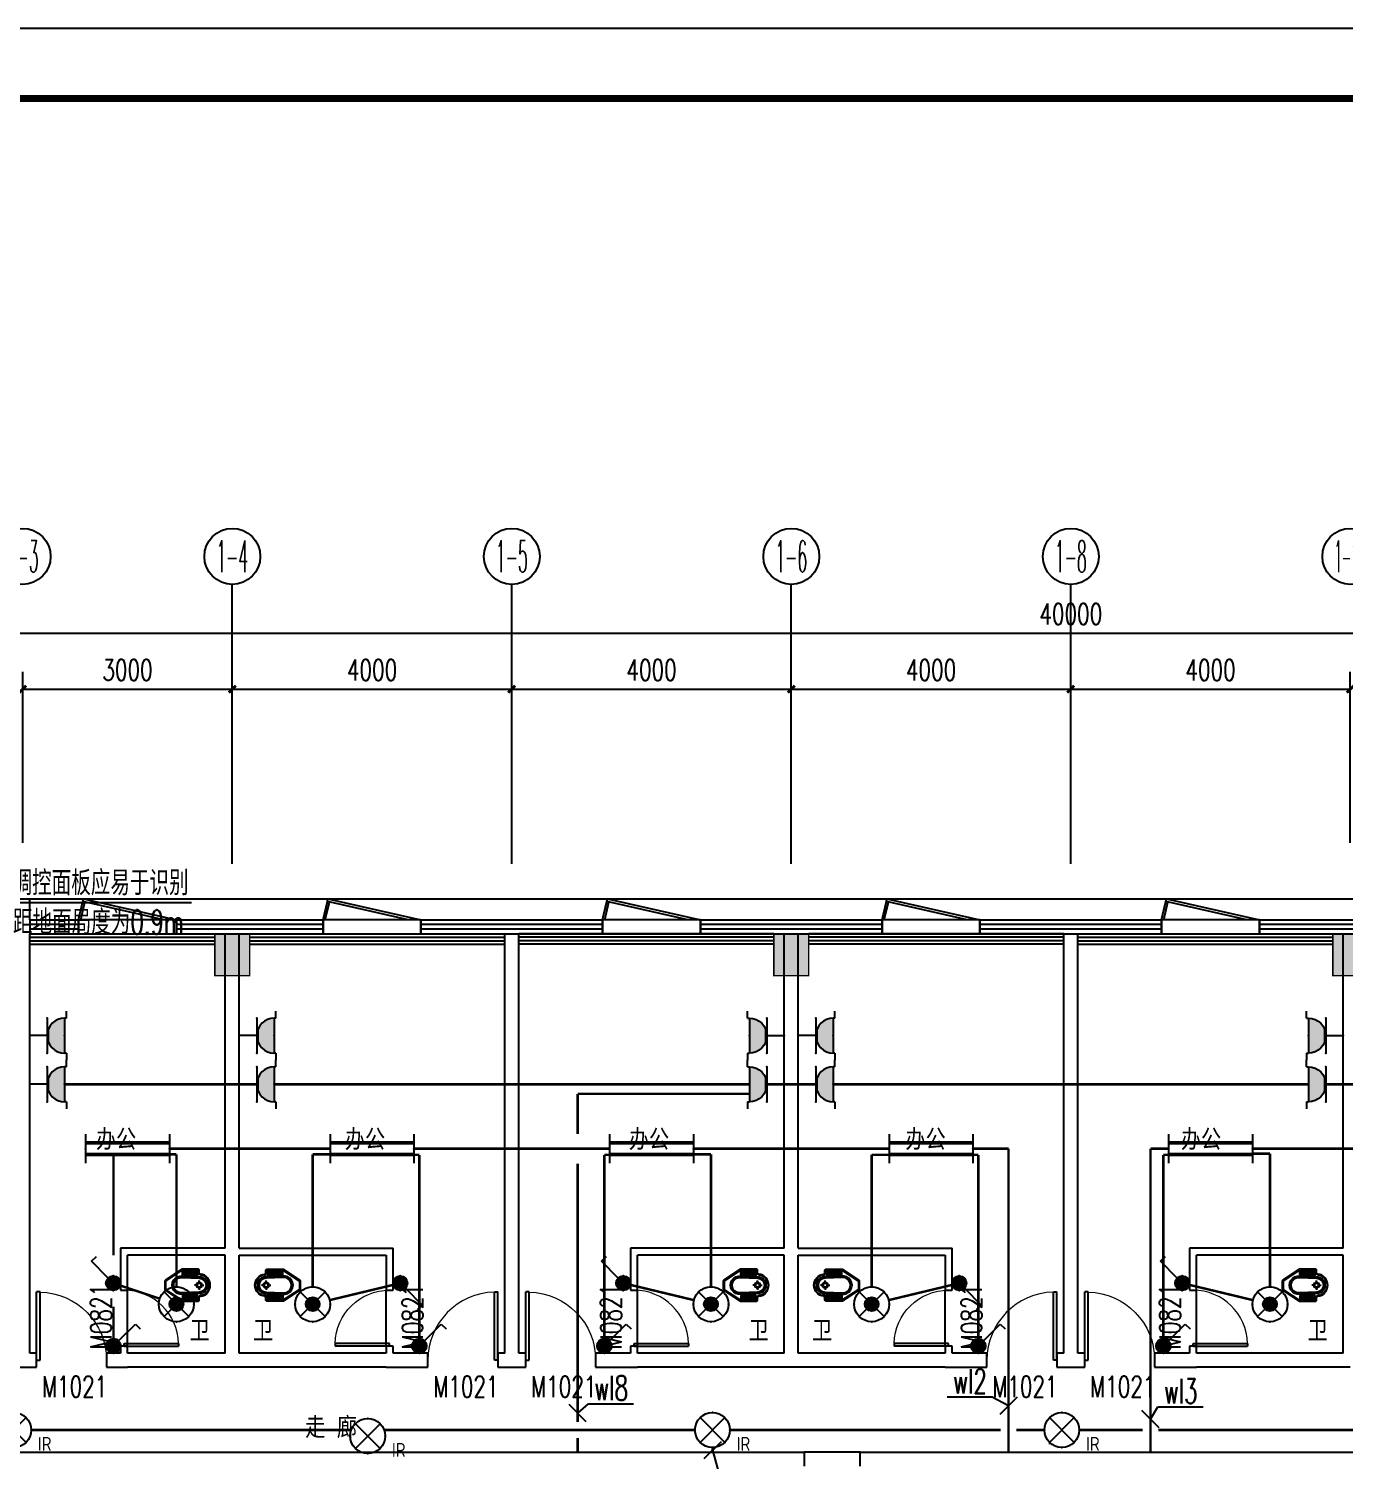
# Model space of a CAD drawing. Extents: x -6243262 to 3079315, y -2914302 to 172723.
# Drawn here: x -5597196 to -5578366, y -670772 to -650286 of the extents above; entities that cross this region are included whole.
import ezdxf
from ezdxf.enums import TextEntityAlignment as Align

# ---------------------------------------------------------------- set-up
doc = ezdxf.new("R2010")
doc.units = 0
doc.header["$LTSCALE"] = 1000
for name, color, linetype in [('0-柱网', 2, 'Continuous'), ('0-铝板', 32, 'Continuous'), ('A-FLOR-OTHER1-ON', 253, 'Continuous'), ('AXIS', 3, 'Continuous'), ('AXIS_TEXT', 7, 'Continuous'), ('CABLETRAY', 4, 'Continuous'), ('DIM-插座', 3, 'Continuous'), ('DIM-照明', 3, 'Continuous'), ('EQUIP-插座', 3, 'Continuous'), ('EQUIP-照明', 3, 'Continuous'), ('PUB_TEXT', 7, 'Continuous'), ('PUB_TITLE', 4, 'Continuous'), ('STAIR', 2, 'Continuous'), ('TEL_TEXT', 7, 'Continuous'), ('WALL', 9, 'Continuous'), ('WINDOW', 4, 'Continuous'), ('WINDOW_TEXT', 7, 'Continuous'), ('WIRE-插座', 5, 'Continuous'), ('WIRE-照明', 1, 'Continuous'), ('洁具', 253, 'Continuous')]:
    doc.layers.add(name, color=color, linetype=linetype)
doc.styles.add('-宋体', font='', dxfattribs={"width": 0.8})
doc.styles.add('_TCH_AXIS', font='COMPLEX', dxfattribs={"bigfont": 'GBCBIG'})
doc.styles.add('_TCH_DIM_T3', font='SIMPLEX', dxfattribs={"width": 0.705882, "bigfont": 'GBCBIG'})
doc.styles.add('_TCH_WINDOW', font='SIMPLEX', dxfattribs={"height": 3.5, "bigfont": 'GBCBIG'})
doc.styles.add('_TEL_ATTDEF', font='gbenor', dxfattribs={"bigfont": 'gbcbig'})
doc.styles.add('_TEL_DIM', font='SIMPLEX', dxfattribs={"width": 0.8, "height": 3.5, "bigfont": 'HZTXT'})
doc.styles.add('COMPLEX', font='COMPLEX')
doc.styles.get("Standard").update_dxf_attribs({"font": 'gbenor.shx', "bigfont": 'gbcbig.shx'})
doc.styles.get('-宋体').set_extended_font_data('SimSun')
doc.dimstyles.new('_TCH_ARCH&&100', dxfattribs={"dimtxt": 297.5, "dimasz": 100, "dimexe": 250, "dimexo": 300, "dimgap": 126.25, "dimtad": 1, "dimdec": 0, "dimzin": 0, "dimdsep": 46, "dimtxsty": '_TCH_DIM_T3', "dimblk": 'ARCHTICK', "dimcen": 0.09, "dimclrt": 7, "dimazin": 2, "dimtfac": 1, "dimtdec": 0, "dimtix": 1, "dimtmove": 2, "dimatfit": 3, "dimfxl": 0, "dimtolj": 1, "dimtzin": 0, "dimarcsym": 0})

# ---------------------------------------------------------------- blocks, each defined once
blk = doc.blocks.new('$plan$00002871')
at = {"layer": '洁具', "color": 0}
for p, q in [((-15, -490), (-67, -490)), ((0, -475), (0, -423)), ((0, -505), (0, -557)), ((15, -490), (67, -490))]:
    blk.add_line(p, q, dxfattribs=at)
for points in [[(159, -508, -0.88995), (-159, -508, 0.380538), (-179, -491), (-210, -491, -0.414214), (-230, -471), (-230, -258, -0.144595), (-227, -247), (-73, -9, -0.254383), (-56, 0), (56, 0, -0.254383), (73, -9), (227, -247, -0.144595), (230, -258), (230, -471, -0.414214), (210, -491), (179, -491, 0.380538)], [(120, -491), (130, -252, 1.134994), (-130, -252), (-120, -491, 0.992594)], [(105, -490), (115, -251, 1.141146), (-115, -251), (-105, -490, 0.994896)], [(100, -490), (110, -251, 1.143479), (-110, -251), (-100, -490, 0.995777)], [(-149, -264, 1), (-149, -252), (-207, -252, 1), (-207, -264)], [(-148, -287, 1), (-148, -275), (-207, -275, 1), (-207, -287)], [(-147, -307, 1), (-147, -295), (-207, -295, 1), (-207, -307)], [(-146, -330, 1), (-146, -319), (-207, -319, 1), (-207, -330)], [(-146, -352, 1), (-146, -341), (-207, -341, 1), (-207, -352)], [(-145, -376, 1), (-145, -364), (-207, -364, 1), (-207, -376)], [(-144, -399, 1), (-144, -388), (-207, -388, 1), (-207, -399)], [(-149, -263, 1), (-149, -253), (-207, -253, 1), (-207, -263)], [(-148, -286, 1), (-148, -276), (-207, -276, 1), (-207, -286)], [(-147, -306, 1), (-147, -296), (-207, -296, 1), (-207, -306)], [(-146, -329, 1), (-146, -320), (-207, -320, 1), (-207, -329)], [(-146, -351, 1), (-146, -342), (-207, -342, 1), (-207, -351)], [(-145, -375, 1), (-145, -365), (-207, -365, 1), (-207, -375)], [(-144, -398, 1), (-144, -389), (-207, -389, 1), (-207, -398)], [(144, -399, -1), (144, -388), (207, -388, -1), (207, -399)], [(145, -376, -1), (145, -364), (207, -364, -1), (207, -376)], [(144, -398, -1), (144, -389), (207, -389, -1), (207, -398)], [(146, -352, -1), (146, -341), (207, -341, -1), (207, -352)], [(145, -375, -1), (145, -365), (207, -365, -1), (207, -375)], [(146, -330, -1), (146, -319), (207, -319, -1), (207, -330)], [(146, -351, -1), (146, -342), (207, -342, -1), (207, -351)], [(148, -287, -1), (148, -275), (207, -275, -1), (207, -287)], [(147, -307, -1), (147, -295), (207, -295, -1), (207, -307)], [(146, -329, -1), (146, -320), (207, -320, -1), (207, -329)], [(148, -286, -1), (148, -276), (207, -276, -1), (207, -286)], [(147, -306, -1), (147, -296), (207, -296, -1), (207, -306)], [(149, -264, -1), (149, -252), (207, -252, -1), (207, -264)], [(149, -263, -1), (149, -253), (207, -253, -1), (207, -263)], [(-143, -423, 1), (-143, -411), (-207, -411, 1), (-207, -423)], [(-141, -444, 1), (-141, -432), (-207, -432, 1), (-207, -444)], [(-141, -464, 1), (-141, -453), (-207, -453, 1), (-207, -464)], [(-143, -422, 1), (-143, -412), (-207, -412, 1), (-207, -422)], [(-141, -443, 1), (-141, -433), (-207, -433, 1), (-207, -443)], [(-141, -463, 1), (-141, -454), (-207, -454, 1), (-207, -463)], [(141, -444, -1), (141, -432), (207, -432, -1), (207, -444)], [(141, -464, -1), (141, -453), (207, -453, -1), (207, -464)], [(141, -443, -1), (141, -433), (207, -433, -1), (207, -443)], [(141, -463, -1), (141, -454), (207, -454, -1), (207, -463)], [(143, -423, -1), (143, -411), (207, -411, -1), (207, -423)], [(143, -422, -1), (143, -412), (207, -412, -1), (207, -422)]]:
    blk.add_lwpolyline(points, format="xyb", close=True, dxfattribs=at)
blk.add_lwpolyline([(-149, -507, 0.380538), (-179, -481), (-210, -481, -0.414214), (-220, -471), (-220, -258, -0.144595), (-218, -253), (-64, -15, -0.254383), (-56, -10), (56, -10, -0.254383), (64, -15), (218, -253, -0.144595), (220, -258), (220, -471, -0.414214), (210, -481), (179, -481, 0.380538), (149, -507, 0.380538)], format="xyb", dxfattribs=at)
for radius in [40, 31.7]:
    blk.add_circle((0, -490), radius, dxfattribs=at)
blk.add_arc((0, -490), 150, 186.665, 353.335, dxfattribs=at)
blk = doc.blocks.new('1#柱网')
at = {"layer": '0-柱网'}
for points in [[(501855, 93967), (501855, 93367), (502355, 93367), (502355, 93967)], [(509855, 93967), (509855, 93367), (510355, 93367), (510355, 93967)], [(517855, 93967), (517855, 93367), (518355, 93367), (518355, 93967)]]:
    blk.add_hatch(color=0, dxfattribs=at).paths.add_polyline_path(points)
at = {"layer": '0-柱网', "color": 0, "const_width": 20}
for points in [[(501855, 93967), (501855, 93367), (502355, 93367), (502355, 93967), (501855, 93967)], [(509855, 93967), (509855, 93367), (510355, 93367), (510355, 93967), (509855, 93967)], [(517855, 93967), (517855, 93367), (518355, 93367), (518355, 93967), (517855, 93967)]]:
    blk.add_lwpolyline(points, dxfattribs=at)
blk = doc.blocks.new('A$C22252488')
at = {"layer": '0-铝板', "color": 0}
blk.add_lwpolyline([(1218, 0), (60, 261), (69, 300), (1400, 0)], dxfattribs=at)
at = {"layer": 'WINDOW', "color": 0}
for points in [[(0, 0), (60, 261)], [(31, 0), (90, 254)]]:
    blk.add_lwpolyline(points, dxfattribs=at)
blk = doc.blocks.new('$DorLib2D$00000001')
at = {"color": 0}
for p, q in [((0.45, 0.975), (0.5, 0.975)), ((0.45, 0), (0.45, 0.975)), ((0.5, 0), (0.5, 0.975)), ((0.5, 0), (0.45, 0))]:
    blk.add_line(p, q, dxfattribs=at)
at = {"color": 0, "lineweight": 13}
blk.add_arc((0.475, 0), 0.975, 91.4693, 180, dxfattribs=at)
blk = doc.blocks.new('_ArchTick')
at = {"color": 0, "linetype": 'ByBlock', "const_width": 0.4}
blk.add_lwpolyline([(-0.5, -0.5), (0.5, 0.5)], dxfattribs=at)
blk = doc.blocks.new('*D199')
at = {"layer": 'AXIS', "color": 0, "lineweight": -2, "transparency": 16777216}
for p, q in [((1535295, -770052), (1535295, -766802)), ((1575295, -770052), (1575295, -766802)), ((1535295, -767052), (1575295, -767052))]:
    blk.add_line(p, q, dxfattribs=at)
at = {"layer": 'Defpoints', "color": 0, "transparency": 16777216}
for p in [(1575295, -767052), (1535295, -770352), (1575295, -770352)]:
    blk.add_point(p, dxfattribs=at)
at = {"layer": 'AXIS', "color": 0, "lineweight": -2, "transparency": 16777216, "xscale": 100, "yscale": 100, "zscale": 100, "rotation": 180}
blk.add_blockref('_ArchTick', (1535295, -767052), dxfattribs=at)
at = {"layer": 'AXIS', "color": 0, "lineweight": -2, "transparency": 16777216, "xscale": 100, "yscale": 100, "zscale": 100}
blk.add_blockref('_ArchTick', (1575295, -767052), dxfattribs=at)
at = {"layer": 'AXIS', "color": 7, "transparency": 16777216, "insert": (1555295, -766777), "char_height": 297.5, "attachment_point": 5, "style": '_TCH_DIM_T3'}
blk.add_mtext('\\A1;40000', dxfattribs=at)
blk = doc.blocks.new('*D203')
at = {"layer": 'AXIS', "color": 0, "lineweight": -2, "transparency": 16777216}
for p, q in [((1555295, -770052), (1555295, -767602)), ((1559295, -770052), (1559295, -767602)), ((1555295, -767852), (1559295, -767852))]:
    blk.add_line(p, q, dxfattribs=at)
at = {"layer": 'Defpoints', "color": 0, "transparency": 16777216}
for p in [(1559295, -767852), (1555295, -770352), (1559295, -770352)]:
    blk.add_point(p, dxfattribs=at)
at = {"layer": 'AXIS', "color": 0, "lineweight": -2, "transparency": 16777216, "xscale": 100, "yscale": 100, "zscale": 100, "rotation": 180}
blk.add_blockref('_ArchTick', (1555295, -767852), dxfattribs=at)
at = {"layer": 'AXIS', "color": 0, "lineweight": -2, "transparency": 16777216, "xscale": 100, "yscale": 100, "zscale": 100}
blk.add_blockref('_ArchTick', (1559295, -767852), dxfattribs=at)
at = {"layer": 'AXIS', "color": 7, "transparency": 16777216, "insert": (1557295, -767577), "char_height": 297.5, "attachment_point": 5, "style": '_TCH_DIM_T3'}
blk.add_mtext('\\A1;4000', dxfattribs=at)
blk = doc.blocks.new('*D204')
at = {"layer": 'AXIS', "color": 0, "lineweight": -2, "transparency": 16777216}
for p, q in [((1551295, -770052), (1551295, -767602)), ((1555295, -770052), (1555295, -767602)), ((1551295, -767852), (1555295, -767852))]:
    blk.add_line(p, q, dxfattribs=at)
at = {"layer": 'Defpoints', "color": 0, "transparency": 16777216}
for p in [(1555295, -767852), (1551295, -770352), (1555295, -770352)]:
    blk.add_point(p, dxfattribs=at)
at = {"layer": 'AXIS', "color": 0, "lineweight": -2, "transparency": 16777216, "xscale": 100, "yscale": 100, "zscale": 100, "rotation": 180}
blk.add_blockref('_ArchTick', (1551295, -767852), dxfattribs=at)
at = {"layer": 'AXIS', "color": 0, "lineweight": -2, "transparency": 16777216, "xscale": 100, "yscale": 100, "zscale": 100}
blk.add_blockref('_ArchTick', (1555295, -767852), dxfattribs=at)
at = {"layer": 'AXIS', "color": 7, "transparency": 16777216, "insert": (1553295, -767577), "char_height": 297.5, "attachment_point": 5, "style": '_TCH_DIM_T3'}
blk.add_mtext('\\A1;4000', dxfattribs=at)
blk = doc.blocks.new('*D205')
at = {"layer": 'AXIS', "color": 0, "lineweight": -2, "transparency": 16777216}
for p, q in [((1547295, -770052), (1547295, -767602)), ((1551295, -770052), (1551295, -767602)), ((1547295, -767852), (1551295, -767852))]:
    blk.add_line(p, q, dxfattribs=at)
at = {"layer": 'Defpoints', "color": 0, "transparency": 16777216}
for p in [(1551295, -767852), (1547295, -770352), (1551295, -770352)]:
    blk.add_point(p, dxfattribs=at)
at = {"layer": 'AXIS', "color": 0, "lineweight": -2, "transparency": 16777216, "xscale": 100, "yscale": 100, "zscale": 100, "rotation": 180}
blk.add_blockref('_ArchTick', (1547295, -767852), dxfattribs=at)
at = {"layer": 'AXIS', "color": 0, "lineweight": -2, "transparency": 16777216, "xscale": 100, "yscale": 100, "zscale": 100}
blk.add_blockref('_ArchTick', (1551295, -767852), dxfattribs=at)
at = {"layer": 'AXIS', "color": 7, "transparency": 16777216, "insert": (1549295, -767577), "char_height": 297.5, "attachment_point": 5, "style": '_TCH_DIM_T3'}
blk.add_mtext('\\A1;4000', dxfattribs=at)
blk = doc.blocks.new('*D206')
at = {"layer": 'AXIS', "color": 0, "lineweight": -2, "transparency": 16777216}
for p, q in [((1543295, -770052), (1543295, -767602)), ((1547295, -770052), (1547295, -767602)), ((1543295, -767852), (1547295, -767852))]:
    blk.add_line(p, q, dxfattribs=at)
at = {"layer": 'Defpoints', "color": 0, "transparency": 16777216}
for p in [(1547295, -767852), (1543295, -770352), (1547295, -770352)]:
    blk.add_point(p, dxfattribs=at)
at = {"layer": 'AXIS', "color": 0, "lineweight": -2, "transparency": 16777216, "xscale": 100, "yscale": 100, "zscale": 100, "rotation": 180}
blk.add_blockref('_ArchTick', (1543295, -767852), dxfattribs=at)
at = {"layer": 'AXIS', "color": 0, "lineweight": -2, "transparency": 16777216, "xscale": 100, "yscale": 100, "zscale": 100}
blk.add_blockref('_ArchTick', (1547295, -767852), dxfattribs=at)
at = {"layer": 'AXIS', "color": 7, "transparency": 16777216, "insert": (1545295, -767577), "char_height": 297.5, "attachment_point": 5, "style": '_TCH_DIM_T3'}
blk.add_mtext('\\A1;4000', dxfattribs=at)
blk = doc.blocks.new('*D207')
at = {"layer": 'AXIS', "color": 0, "lineweight": -2, "transparency": 16777216}
for p, q in [((1540295, -770052), (1540295, -767602)), ((1543295, -770052), (1543295, -767602)), ((1540295, -767852), (1543295, -767852))]:
    blk.add_line(p, q, dxfattribs=at)
at = {"layer": 'Defpoints', "color": 0, "transparency": 16777216}
for p in [(1543295, -767852), (1540295, -770352), (1543295, -770352)]:
    blk.add_point(p, dxfattribs=at)
at = {"layer": 'AXIS', "color": 0, "lineweight": -2, "transparency": 16777216, "xscale": 100, "yscale": 100, "zscale": 100, "rotation": 180}
blk.add_blockref('_ArchTick', (1540295, -767852), dxfattribs=at)
at = {"layer": 'AXIS', "color": 0, "lineweight": -2, "transparency": 16777216, "xscale": 100, "yscale": 100, "zscale": 100}
blk.add_blockref('_ArchTick', (1543295, -767852), dxfattribs=at)
at = {"layer": 'AXIS', "color": 7, "transparency": 16777216, "insert": (1541795, -767577), "char_height": 297.5, "attachment_point": 5, "style": '_TCH_DIM_T3'}
blk.add_mtext('\\A1;3000', dxfattribs=at)
blk = doc.blocks.new('_AXISO')
at = {"color": 0}
blk.add_circle((0, 0), 0.5, dxfattribs=at)
at = {"layer": 'AXIS_TEXT', "color": 0, "style": 'COMPLEX', "width": 1.041667}
blk.add_attdef('A', text='', height=0.56, dxfattribs=at).set_placement((-0.25, -0.28), (0.25, -0.28), align=Align.FIT)
blk = doc.blocks.new('$WINLIB2D$00000001')
at = {"color": 0}
for points in [[(-0.5, 0.5), (-0.5, -0.5)], [(-0.5, 0.5), (0.5, 0.5)], [(0.5, -0.5), (0.5, 0.5)], [(0.5, 0.1667), (-0.5, 0.1667)], [(0.5, -0.1667), (-0.5, -0.1667)], [(-0.5, -0.5), (0.5, -0.5)]]:
    blk.add_lwpolyline(points, dxfattribs=at)
blk = doc.blocks.new('$equip$00001240')
for p, q in [((-0.5, 1.05), (-0.7, 1.05)), ((-0.5, 1.05), (-0.5, 1)), ((-0.5, 1), (0.5, 1)), ((0.5, 1.05), (0.7, 1.05)), ((0.5, 1.05), (0.5, 1)), ((-0.5, 0.5), (0.5, 0.5)), ((0, 0.5), (0, 0))]:
    blk.add_line(p, q)
blk.add_arc((0, 1), 0.5, 180, 0)
for points in [[(0.433, 0.75), (-0.433, 0.75), (0.5, 1), (-0.5, 1)], [(0.25, 0.567), (-0.25, 0.567), (0.433, 0.75), (-0.433, 0.75)], [(0, 0.5), (0, 0.5), (0.25, 0.567), (-0.25, 0.567)]]:
    blk.add_solid(points)
at = {"layer": 'EQUIP-照明'}
for p in [(0, 1), (-0.5, 0.5), (0.5, 0.5), (0, 0)]:
    blk.add_point(p, dxfattribs=at)
at = {"layer": 'EQUIP-照明', "flags": 9}
blk.add_attdef('A', (0, 0), '', height=0.00002, dxfattribs=at)
blk = doc.blocks.new('$equip$00001160')
for p, q in [((-1.2, 0.417), (-1.2, -0.417)), ((1.2, 0.417), (1.2, -0.417)), ((-1.2, 0.167), (1.2, 0.167)), ((-1.2, -0.167), (1.2, -0.167))]:
    blk.add_line(p, q)
at = {"const_width": 0.1}
for points in [[(-1.2, 0.167), (1.2, 0.167)], [(-1.2, -0.167), (1.2, -0.167)]]:
    blk.add_lwpolyline(points, dxfattribs=at)
at = {"layer": 'EQUIP-照明'}
for p in [(-1.2, 0), (0, 0.167), (1.2, 0), (0, -0.167)]:
    blk.add_point(p, dxfattribs=at)
at = {"layer": 'EQUIP-照明', "flags": 9}
blk.add_attdef('A', (0, 0), '', height=0.00002, dxfattribs=at)
blk = doc.blocks.new('$equip$00001962')
for p, q in [((0.147, 0.356), (0.625, 0.833)), ((0.625, 0.833), (0.766, 0.692))]:
    blk.add_line(p, q)
blk.add_circle((0, 0.208), 0.208)
for p in [(0, 0.417), (-0.208, 0.208), (0, 0), (0.208, 0.208)]:
    blk.add_point(p)
for points in [[(0, 0.417), (0, 0.417), (-0.104, 0.389), (0.104, 0.389)], [(-0.18, 0.313), (0.18, 0.313), (-0.208, 0.208), (0.208, 0.208)], [(-0.18, 0.104), (0.18, 0.104), (-0.208, 0.208), (0.208, 0.208)], [(-0.104, 0.389), (0.104, 0.389), (-0.18, 0.313), (0.18, 0.313)], [(-0.104, 0.028), (0.104, 0.028), (-0.18, 0.104), (0.18, 0.104)], [(0, 0), (0, 0), (-0.104, 0.028), (0.104, 0.028)]]:
    blk.add_solid(points)
at = {"layer": 'TEL_TEXT', "style": '_TEL_DIM', "flags": 1}
blk.add_attdef('A', text='', height=0.00002, dxfattribs=at).set_placement((0, 0), align=Align.MIDDLE_CENTER)
blk = doc.blocks.new('$equip$00002530')
for p, q in [((-0.354, 0.354), (0.354, -0.354)), ((0.354, 0.354), (-0.354, -0.354))]:
    blk.add_line(p, q)
at = {"const_width": 0.04}
blk.add_lwpolyline([(0, 0.5, -1), (0, -0.5, -1), (0, 0.5, -2.479085)], format="xyb", dxfattribs=at)
blk.add_circle((0, 0), 0.5)
for p in [(0, 0.5), (-0.5, 0), (0.5, 0), (0, -0.5)]:
    blk.add_point(p)
at = {"color": 7, "style": '_TEL_DIM', "flags": 1}
blk.add_attdef('A', text='', height=0.00002, dxfattribs=at).set_placement((0, 0), align=Align.MIDDLE_CENTER)
at = {"color": 7, "style": '_TEL_DIM'}
blk.add_attdef('$TEXT$', text='', height=0.4, dxfattribs=at).set_placement((0.887, -0.396), align=Align.MIDDLE_CENTER)
blk = doc.blocks.new('$equip$00002828')
for p, q in [((0.354, 0.354), (-0.354, -0.354)), ((-0.354, 0.354), (0.354, -0.354))]:
    blk.add_line(p, q)
at = {"const_width": 0.04}
blk.add_lwpolyline([(0.5, 0, -1), (-0.5, 0, -1), (0.5, 0, 1)], format="xyb", dxfattribs=at)
for radius in [0.5, 0.2]:
    blk.add_circle((0, 0), radius)
for p in [(0, 0.5), (-0.5, 0), (0.5, 0), (0, -0.5)]:
    blk.add_point(p)
for points in [[(-0.173, 0.1), (0.173, 0.1), (-0.2, 0), (0.2, 0)], [(-0.173, -0.1), (0.173, -0.1), (-0.2, 0), (0.2, 0)], [(-0.1, 0.173), (0.1, 0.173), (-0.173, 0.1), (0.173, 0.1)], [(0, 0.2), (0, 0.2), (-0.1, 0.173), (0.1, 0.173)], [(-0.1, -0.173), (0.1, -0.173), (-0.173, -0.1), (0.173, -0.1)], [(0, -0.2), (0, -0.2), (-0.1, -0.173), (0.1, -0.173)]]:
    blk.add_solid(points)
at = {"color": 7, "style": '_TEL_DIM', "flags": 1}
for tag in ['A', 'REMARK']:
    blk.add_attdef(tag, text='', height=0.00002, dxfattribs=at).set_placement((0, 0), align=Align.MIDDLE_CENTER)
blk = doc.blocks.new('55')
at = {"layer": '0-铝板', "color": 8}
blk.add_lwpolyline([(1540395.1, -770852.2), (1575895.1, -770852.2), (1575895.1, -779352.2)], dxfattribs=at)
at = {"layer": 'A-FLOR-OTHER1-ON', "color": 8}
for points in [[(1540395.1, -771352.2), (1543045.1, -771352.2)], [(1543545.1, -771352.2), (1547195.1, -771352.2)], [(1551045.1, -771352.2), (1547395.1, -771352.2)], [(1555195.1, -771352.2), (1551545.1, -771352.2)], [(1555395.1, -771352.2), (1559045.1, -771352.2)], [(1540395.1, -771502.2), (1543045.1, -771502.2)], [(1543545.1, -771502.2), (1547195.1, -771502.2)], [(1551045.1, -771502.2), (1547395.1, -771502.2)], [(1555195.1, -771502.2), (1551545.1, -771502.2)], [(1555395.1, -771502.2), (1559045.1, -771502.2)]]:
    blk.add_lwpolyline(points, dxfattribs=at)
at = {"layer": 'AXIS', "color": 8}
for p, q in [((1543295.1, -770352.2), (1543295.1, -766352.2)), ((1547295.1, -770352.2), (1547295.1, -766352.2)), ((1551295.1, -770352.2), (1551295.1, -766352.2)), ((1555295.1, -770352.2), (1555295.1, -766352.2))]:
    blk.add_line(p, q, dxfattribs=at)
at = {"layer": 'STAIR', "color": 8}
for points in [[(1540395.1, -771402.2), (1543045.1, -771402.2)], [(1540395.1, -771452.2), (1543045.1, -771452.2)], [(1543545.1, -771402.2), (1547195.1, -771402.2)], [(1543545.1, -771452.2), (1547195.1, -771452.2)], [(1551045.1, -771402.2), (1547395.1, -771402.2)], [(1551045.1, -771452.2), (1547395.1, -771452.2)], [(1555195.1, -771402.2), (1551545.1, -771402.2)], [(1555195.1, -771452.2), (1551545.1, -771452.2)], [(1555395.1, -771402.2), (1559045.1, -771402.2)], [(1555395.1, -771452.2), (1559045.1, -771452.2)]]:
    blk.add_lwpolyline(points, dxfattribs=at)
at = {"layer": 'WALL', "color": 8}
for p, q in [((1540195.1, -770852.2), (1540395.1, -770852.2)), ((1540395.1, -771152.2), (1540395.1, -770852.2)), ((1540395.1, -771152.2), (1540395.1, -771352.2)), ((1542495.1, -771152.2), (1541095.1, -771152.2)), ((1541095.1, -771152.2), (1541095.1, -771352.2)), ((1542495.1, -771352.2), (1542495.1, -771152.2)), ((1545995.1, -771152.2), (1544595.1, -771152.2)), ((1544595.1, -771152.2), (1544595.1, -771352.2)), ((1545995.1, -771352.2), (1545995.1, -771152.2)), ((1549995.1, -771152.2), (1548595.1, -771152.2)), ((1548595.1, -771152.2), (1548595.1, -771352.2)), ((1549995.1, -771352.2), (1549995.1, -771152.2)), ((1553995.1, -771152.2), (1552595.1, -771152.2)), ((1552595.1, -771152.2), (1552595.1, -771352.2)), ((1553995.1, -771352.2), (1553995.1, -771152.2)), ((1557995.1, -771152.2), (1556595.1, -771152.2)), ((1556595.1, -771152.2), (1556595.1, -771352.2)), ((1557995.1, -771352.2), (1557995.1, -771152.2)), ((1540395.1, -771452.2), (1540395.1, -771352.2)), ((1540395.1, -774152.2), (1540395.1, -771452.2)), ((1541095.1, -771352.2), (1542495.1, -771352.2)), ((1543195.1, -775852.2), (1543195.1, -771352.2)), ((1543195.1, -771352.2), (1543395.1, -771352.2)), ((1543395.1, -775852.2), (1543395.1, -771352.2)), ((1544595.1, -771352.2), (1545995.1, -771352.2)), ((1547195.1, -777352.2), (1547195.1, -771352.2)), ((1547195.1, -771352.2), (1547395.1, -771352.2)), ((1547395.1, -777352.2), (1547395.1, -771352.2)), ((1548595.1, -771352.2), (1549995.1, -771352.2)), ((1551195.1, -775852.2), (1551195.1, -771352.2)), ((1551195.1, -771352.2), (1551395.1, -771352.2)), ((1551395.1, -775852.2), (1551395.1, -771352.2)), ((1552595.1, -771352.2), (1553995.1, -771352.2)), ((1555195.1, -777352.2), (1555195.1, -771352.2)), ((1555195.1, -771352.2), (1555395.1, -771352.2)), ((1555395.1, -777352.2), (1555395.1, -771352.2)), ((1556595.1, -771352.2), (1557995.1, -771352.2)), ((1559195.1, -775852.2), (1559195.1, -771352.2)), ((1559195.1, -771352.2), (1559395.1, -771352.2)), ((1540395.1, -777352.2), (1540395.1, -774152.2)), ((1543195.1, -775852.2), (1541695.1, -775852.2)), ((1541695.1, -775852.2), (1541695.1, -776452.2)), ((1543195.1, -775952.2), (1541795.1, -775952.2)), ((1541795.1, -776452.2), (1541795.1, -775952.2)), ((1543195.1, -777352.2), (1543195.1, -775952.2)), ((1543395.1, -775852.2), (1545595.1, -775852.2)), ((1543395.1, -777352.2), (1543395.1, -775952.2)), ((1543395.1, -775952.2), (1545495.1, -775952.2)), ((1545495.1, -775952.2), (1545495.1, -776452.2)), ((1545595.1, -776452.2), (1545595.1, -775852.2)), ((1551195.1, -775852.2), (1548995.1, -775852.2)), ((1548995.1, -775852.2), (1548995.1, -776452.2)), ((1551195.1, -775952.2), (1549095.1, -775952.2)), ((1549095.1, -776452.2), (1549095.1, -775952.2)), ((1551195.1, -777352.2), (1551195.1, -775952.2)), ((1551395.1, -775852.2), (1553595.1, -775852.2)), ((1551395.1, -777352.2), (1551395.1, -775952.2)), ((1551395.1, -775952.2), (1553495.1, -775952.2)), ((1553495.1, -775952.2), (1553495.1, -776452.2)), ((1553595.1, -776452.2), (1553595.1, -775852.2)), ((1559195.1, -775852.2), (1556995.1, -775852.2)), ((1556995.1, -775852.2), (1556995.1, -776452.2)), ((1559195.1, -775952.2), (1557095.1, -775952.2)), ((1557095.1, -776452.2), (1557095.1, -775952.2)), ((1559195.1, -777352.2), (1559195.1, -775952.2)), ((1541695.1, -776452.2), (1541795.1, -776452.2)), ((1545495.1, -776452.2), (1545595.1, -776452.2)), ((1548995.1, -776452.2), (1549095.1, -776452.2)), ((1553495.1, -776452.2), (1553595.1, -776452.2)), ((1556995.1, -776452.2), (1557095.1, -776452.2)), ((1540495.1, -777352.2), (1540395.1, -777352.2)), ((1540495.1, -777552.2), (1540495.1, -777352.2)), ((1541695.1, -777352.2), (1541495.1, -777352.2)), ((1541495.1, -777352.2), (1541495.1, -777552.2)), ((1541795.1, -777252.2), (1541695.1, -777252.2)), ((1541695.1, -777252.2), (1541695.1, -777352.2)), ((1541795.1, -777352.2), (1541795.1, -777252.2)), ((1543195.1, -777352.2), (1541795.1, -777352.2)), ((1545495.1, -777352.2), (1543395.1, -777352.2)), ((1545595.1, -777252.2), (1545495.1, -777252.2)), ((1545495.1, -777252.2), (1545495.1, -777352.2)), ((1545595.1, -777352.2), (1545595.1, -777252.2)), ((1546095.1, -777352.2), (1545595.1, -777352.2)), ((1546095.1, -777552.2), (1546095.1, -777352.2)), ((1547195.1, -777352.2), (1547095.1, -777352.2)), ((1547095.1, -777352.2), (1547095.1, -777552.2)), ((1547495.1, -777352.2), (1547395.1, -777352.2)), ((1547495.1, -777552.2), (1547495.1, -777352.2)), ((1548995.1, -777352.2), (1548495.1, -777352.2)), ((1548495.1, -777352.2), (1548495.1, -777552.2)), ((1549095.1, -777252.2), (1548995.1, -777252.2)), ((1548995.1, -777252.2), (1548995.1, -777352.2)), ((1549095.1, -777352.2), (1549095.1, -777252.2)), ((1551195.1, -777352.2), (1549095.1, -777352.2)), ((1553495.1, -777352.2), (1551395.1, -777352.2)), ((1553595.1, -777252.2), (1553495.1, -777252.2)), ((1553495.1, -777252.2), (1553495.1, -777352.2)), ((1553595.1, -777352.2), (1553595.1, -777252.2)), ((1554095.1, -777352.2), (1553595.1, -777352.2)), ((1554095.1, -777552.2), (1554095.1, -777352.2)), ((1555195.1, -777352.2), (1555095.1, -777352.2)), ((1555095.1, -777352.2), (1555095.1, -777552.2)), ((1555495.1, -777352.2), (1555395.1, -777352.2)), ((1555495.1, -777552.2), (1555495.1, -777352.2)), ((1556995.1, -777352.2), (1556495.1, -777352.2)), ((1556495.1, -777352.2), (1556495.1, -777552.2)), ((1557095.1, -777252.2), (1556995.1, -777252.2)), ((1556995.1, -777252.2), (1556995.1, -777352.2)), ((1557095.1, -777352.2), (1557095.1, -777252.2)), ((1559195.1, -777352.2), (1557095.1, -777352.2)), ((1540195.1, -777552.2), (1540495.1, -777552.2)), ((1541495.1, -777552.2), (1541795.1, -777552.2)), ((1543295.1, -777552.2), (1541795.1, -777552.2)), ((1545495.1, -777552.2), (1543295.1, -777552.2)), ((1545495.1, -777552.2), (1546095.1, -777552.2)), ((1547095.1, -777552.2), (1547295.1, -777552.2)), ((1547295.1, -777552.2), (1547495.1, -777552.2)), ((1548495.1, -777552.2), (1549095.1, -777552.2)), ((1551295.1, -777552.2), (1549095.1, -777552.2)), ((1553495.1, -777552.2), (1551295.1, -777552.2)), ((1553495.1, -777552.2), (1554095.1, -777552.2)), ((1555095.1, -777552.2), (1555295.1, -777552.2)), ((1555295.1, -777552.2), (1555495.1, -777552.2)), ((1556495.1, -777552.2), (1557095.1, -777552.2)), ((1559295.1, -777552.2), (1557095.1, -777552.2))]:
    blk.add_line(p, q, dxfattribs=at)
at = {"layer": 'WINDOW', "color": 8}
for p, q in [((1541795.1, -777252.2), (1541795.1, -776452.2)), ((1545495.1, -777252.2), (1545495.1, -776452.2)), ((1549095.1, -777252.2), (1549095.1, -776452.2)), ((1553495.1, -777252.2), (1553495.1, -776452.2)), ((1557095.1, -777252.2), (1557095.1, -776452.2))]:
    blk.add_line(p, q, dxfattribs=at)
at = {"color": 8, "xscale": -1, "rotation": 89.99999999997154}
for p in [(1542330.6, -776380), (1550322.1, -776380), (1558322.1, -776380)]:
    blk.add_blockref('$plan$00002871', p, dxfattribs=at)
at = {"color": 8, "rotation": 270.0000000000284}
for p in [(1544268.1, -776380), (1552268.1, -776380)]:
    blk.add_blockref('$plan$00002871', p, dxfattribs=at)
at = {"layer": '0-柱网', "color": 8}
blk.add_blockref('1#柱网', (1041190.1, -865319.4), dxfattribs=at)
at = {"layer": '0-铝板', "color": 8}
for p in [(1541095.1, -771152.2), (1544595.1, -771152.2), (1548595.1, -771152.2), (1552595.1, -771152.2), (1556595.1, -771152.2)]:
    blk.add_blockref('A$C22252488', p, dxfattribs=at)
at = {"layer": 'AXIS', "color": 8}
ref = blk.add_blockref('_AXISO', (1540295.1, -765952.2), dxfattribs=dict(at, xscale=800, yscale=800, zscale=800))
ref.add_attrib('A', '1-3', dxfattribs={"layer": 'AXIS_TEXT', "color": 8, "height": 452.55, "style": '_TCH_AXIS', "width": 0.381818}).set_placement((1540068.8, -766178.5), (1540521.4, -766178.5), align=Align.FIT)
ref = blk.add_blockref('_AXISO', (1543295.1, -765952.2), dxfattribs=dict(at, xscale=800, yscale=800, zscale=800))
ref.add_attrib('A', '1-4', dxfattribs={"layer": 'AXIS_TEXT', "color": 8, "height": 452.55, "style": '_TCH_AXIS', "width": 0.368421}).set_placement((1543068.8, -766178.5), (1543521.4, -766178.5), align=Align.FIT)
ref = blk.add_blockref('_AXISO', (1547295.1, -765952.2), dxfattribs=dict(at, xscale=800, yscale=800, zscale=800))
ref.add_attrib('A', '1-5', dxfattribs={"layer": 'AXIS_TEXT', "color": 8, "height": 452.55, "style": '_TCH_AXIS', "width": 0.381818}).set_placement((1547068.8, -766178.5), (1547521.4, -766178.5), align=Align.FIT)
ref = blk.add_blockref('_AXISO', (1551295.1, -765952.2), dxfattribs=dict(at, xscale=800, yscale=800, zscale=800))
ref.add_attrib('A', '1-6', dxfattribs={"layer": 'AXIS_TEXT', "color": 8, "height": 452.55, "style": '_TCH_AXIS', "width": 0.381818}).set_placement((1551068.8, -766178.5), (1551521.4, -766178.5), align=Align.FIT)
ref = blk.add_blockref('_AXISO', (1555295.1, -765952.2), dxfattribs=dict(at, xscale=800, yscale=800, zscale=800))
ref.add_attrib('A', '1-8', dxfattribs={"layer": 'AXIS_TEXT', "color": 8, "height": 452.55, "style": '_TCH_AXIS', "width": 0.381818}).set_placement((1555068.8, -766178.5), (1555521.4, -766178.5), align=Align.FIT)
ref = blk.add_blockref('_AXISO', (1559295.1, -765952.2), dxfattribs=dict(at, xscale=800, yscale=800, zscale=800))
ref.add_attrib('A', '1-10', dxfattribs={"layer": 'AXIS_TEXT', "color": 8, "height": 452.55, "style": '_TCH_AXIS', "width": 0.3}).set_placement((1559068.8, -766178.5), (1559521.4, -766178.5), align=Align.FIT)
at = {"layer": 'WINDOW', "color": 8, "yscale": -200, "rotation": 180}
for p, xscale, zscale in [((1540745.1, -771252.2), -700.0000000149448, -700.0000000149448), ((1543545.1, -771252.2), -2100.000000000204, -2100.000000000204), ((1547295.1, -771252.2), -2600.000000000007, -2600.000000000007), ((1551295.1, -771252.2), -2600.000000000007, -2600.000000000007), ((1555295.1, -771252.2), -2600.000000000007, -2600.000000000007), ((1559295.1, -771252.2), -2600.000000000007, -2600.000000000007)]:
    blk.add_blockref('$WINLIB2D$00000001', p, dxfattribs=dict(at, xscale=xscale, zscale=zscale))
at = {"layer": 'WINDOW', "color": 8}
ref = blk.add_blockref('$DorLib2D$00000001', (1540995.1, -777452.2), dxfattribs=dict(at, xscale=1000, yscale=-1000, zscale=1000, rotation=180))
ref.add_attrib('A', 'M1021', (1540570.1, -777980.8), dxfattribs={"layer": 'WINDOW_TEXT', "color": 8, "height": 297.5, "style": '_TCH_WINDOW', "width": 0.705882})
ref = blk.add_blockref('$DorLib2D$00000001', (1541745.1, -776852.2), dxfattribs=dict(at, xscale=-800, yscale=-800, zscale=-800, rotation=90))
ref.add_attrib('A', 'M0821', (1541564, -777297.2), dxfattribs={"layer": 'WINDOW_TEXT', "color": 8, "height": 297.5, "rotation": 90, "style": '_TCH_WINDOW', "width": 0.705882})
ref = blk.add_blockref('$DorLib2D$00000001', (1545545.1, -776852.2), dxfattribs=dict(at, xscale=-800, yscale=800, zscale=-800, rotation=90))
ref.add_attrib('A', 'M0821', (1546023.8, -777297.2), dxfattribs={"layer": 'WINDOW_TEXT', "color": 8, "height": 297.5, "rotation": 90, "style": '_TCH_WINDOW', "width": 0.705882})
ref = blk.add_blockref('$DorLib2D$00000001', (1546595.1, -777452.2), dxfattribs=dict(at, xscale=-1000, yscale=-1000, zscale=-1000, rotation=180))
ref.add_attrib('A', 'M1021', (1546170.1, -777980.8), dxfattribs={"layer": 'WINDOW_TEXT', "color": 8, "height": 297.5, "style": '_TCH_WINDOW', "width": 0.705882})
ref = blk.add_blockref('$DorLib2D$00000001', (1547995.1, -777452.2), dxfattribs=dict(at, xscale=1000, yscale=-1000, zscale=1000, rotation=180))
ref.add_attrib('A', 'M1021', (1547570.1, -777980.8), dxfattribs={"layer": 'WINDOW_TEXT', "color": 8, "height": 297.5, "style": '_TCH_WINDOW', "width": 0.705882})
ref = blk.add_blockref('$DorLib2D$00000001', (1549045.1, -776852.2), dxfattribs=dict(at, xscale=-800, yscale=-800, zscale=-800, rotation=90))
ref.add_attrib('A', 'M0821', (1548864, -777297.2), dxfattribs={"layer": 'WINDOW_TEXT', "color": 8, "height": 297.5, "rotation": 90, "style": '_TCH_WINDOW', "width": 0.705882})
ref = blk.add_blockref('$DorLib2D$00000001', (1553545.1, -776852.2), dxfattribs=dict(at, xscale=-800, yscale=800, zscale=-800, rotation=90))
ref.add_attrib('A', 'M0821', (1554023.8, -777297.2), dxfattribs={"layer": 'WINDOW_TEXT', "color": 8, "height": 297.5, "rotation": 90, "style": '_TCH_WINDOW', "width": 0.705882})
ref = blk.add_blockref('$DorLib2D$00000001', (1554595.1, -777452.2), dxfattribs=dict(at, xscale=-1000, yscale=-1000, zscale=-1000, rotation=180))
ref.add_attrib('A', 'M1021', (1554170.1, -777980.8), dxfattribs={"layer": 'WINDOW_TEXT', "color": 8, "height": 297.5, "style": '_TCH_WINDOW', "width": 0.705882})
ref = blk.add_blockref('$DorLib2D$00000001', (1555995.1, -777452.2), dxfattribs=dict(at, xscale=1000, yscale=-1000, zscale=1000, rotation=180))
ref.add_attrib('A', 'M1021', (1555570.1, -777980.8), dxfattribs={"layer": 'WINDOW_TEXT', "color": 8, "height": 297.5, "style": '_TCH_WINDOW', "width": 0.705882})
ref = blk.add_blockref('$DorLib2D$00000001', (1557045.1, -776852.2), dxfattribs=dict(at, xscale=-800, yscale=-800, zscale=-800, rotation=90))
ref.add_attrib('A', 'M0821', (1556864, -777297.2), dxfattribs={"layer": 'WINDOW_TEXT', "color": 8, "height": 297.5, "rotation": 90, "style": '_TCH_WINDOW', "width": 0.705882})
at = {"layer": 'PUB_TEXT', "color": 8, "style": '-宋体', "width": 0.8}
for s, height, p in [('办公', 264.35, (1541343.2, -774417.6)), ('办公', 264.35, (1544904.9, -774417.6)), ('办公', 264.35, (1548969.5, -774417.6)), ('办公', 264.35, (1552927.7, -774417.6)), ('办公', 264.35, (1556869.9, -774417.6)), ('卫', 264.3, (1542684.4, -777153.9)), ('卫', 264.3, (1543592.6, -777153.9)), ('卫', 264.3, (1550684.4, -777153.9)), ('卫', 264.3, (1551592.6, -777153.9)), ('卫', 264.3, (1558684.4, -777153.9)), ('走', 264.3, (1544338.4, -778538.3)), ('廊', 264.3, (1544792, -778538.3))]:
    blk.add_text(s, height=height, dxfattribs=at).set_placement(p)
at = {"layer": 'AXIS', "color": 8}
for p1, p2, distance, picture, middle in [((1535295.1, -770352.2), (1575295.1, -770352.2), 3300, '*D199', (1555295.1, -766777.2)), ((1540295.1, -770352.2), (1543295.1, -770352.2), 2500, '*D207', (1541795.1, -767577.2)), ((1543295.1, -770352.2), (1547295.1, -770352.2), 2500, '*D206', (1545295.1, -767577.2)), ((1547295.1, -770352.2), (1551295.1, -770352.2), 2500, '*D205', (1549295.1, -767577.2)), ((1551295.1, -770352.2), (1555295.1, -770352.2), 2500, '*D204', (1553295.1, -767577.2)), ((1555295.1, -770352.2), (1559295.1, -770352.2), 2500, '*D203', (1557295.1, -767577.2))]:
    dim = blk.add_aligned_dim(p1=p1, p2=p2, distance=distance, dimstyle='_TCH_ARCH&&100', dxfattribs=at)
    dim.commit()
    dim.dimension.update_dxf_attribs({"geometry": picture, "text_midpoint": middle})

msp = doc.modelspace()

# ---------------------------------------------------------------- linework, layer by layer
at = {"layer": 'CABLETRAY'}
for p, q in [((-5598733.5, -670656.6), (-5586095.8, -670656.6)), ((-5585295.8, -670656.6), (-5586095.8, -670656.6)), ((-5586095.8, -670656.6), (-5586095.8, -670856.6)), ((-5586095.8, -670656.6), (-5586095.8, -670856.6)), ((-5585295.8, -670856.6), (-5585295.8, -670656.6)), ((-5585295.8, -670656.6), (-5570994.7, -670656.6)), ((-5585295.8, -670856.6), (-5585295.8, -670656.6))]:
    msp.add_line(p, q, dxfattribs=at)
at = {"layer": 'DIM-插座'}
msp.add_line((-5589215, -670221.6), (-5589462.5, -669974.1), dxfattribs=at)
for points in [[(-5589338.7, -670097.9), (-5589185.1, -669960.7)], [(-5589185.1, -669960.7), (-5588540.8, -669960.7)]]:
    msp.add_lwpolyline(points, dxfattribs=at)
at = {"layer": 'DIM-照明'}
for p, q in [((-5600147.1, -662789.9), (-5594867.5, -662789.9)), ((-5583048.9, -669865.9), (-5583296.4, -670113.4)), ((-5581016.3, -670307.5), (-5581263.8, -670060)), ((-5587286.1, -670504.2), (-5587533.6, -670751.7))]:
    msp.add_line(p, q, dxfattribs=at)
for points in [[(-5583406.3, -669866.1), (-5584050.6, -669866.1)], [(-5583172.6, -669989.7), (-5583406.3, -669866.1)], [(-5581140, -670183.7), (-5581033.6, -670006.7)], [(-5581033.6, -670006.7), (-5580389.2, -670006.7)], [(-5587409.8, -670628), (-5587215.9, -671335.5)]]:
    msp.add_lwpolyline(points, dxfattribs=at)
at = {"layer": 'PUB_TITLE'}
msp.add_lwpolyline([(-5609813.8, -692286.4), (-5550413.8, -692286.4), (-5550413.8, -650286.4), (-5609813.8, -650286.4)], close=True, dxfattribs=at)
at = {"layer": 'PUB_TITLE', "const_width": 100}
msp.add_lwpolyline([(-5608313.8, -691286.4), (-5551413.8, -691286.4), (-5551413.8, -651286.4), (-5608313.8, -651286.4)], close=True, dxfattribs=at)
at = {"layer": 'WIRE-插座', "linetype": 'Continuous', "const_width": 35}
for points in [[(-5596681.3, -665391.2), (-5593931.3, -665391.2)], [(-5593681.3, -665391.2), (-5586881.3, -665391.2)], [(-5589338.7, -665527.8), (-5586881.3, -665527.8)], [(-5589338.7, -666100), (-5589338.7, -665527.8)], [(-5586631.3, -665391.2), (-5585931.3, -665391.2)], [(-5585681.3, -665391.2), (-5578881.3, -665391.2)], [(-5578631.3, -665391.2), (-5577931.3, -665391.2)], [(-5589338.7, -670225), (-5589338.7, -666525)], [(-5589338.7, -670656.6), (-5589338.7, -670450)]]:
    msp.add_lwpolyline(points, dxfattribs=at)
at = {"layer": 'WIRE-照明', "linetype": 'Continuous', "const_width": 35}
for points in [[(-5595181.3, -666312.5), (-5592881.3, -666312.5)], [(-5595181.3, -666392.6), (-5595081.3, -666392.6)], [(-5595081.3, -668287.5), (-5595081.3, -666392.6)], [(-5593131.3, -668287.5), (-5593131.3, -666392.7)], [(-5593131.3, -666392.7), (-5592881.3, -666392.7)], [(-5591681.3, -666312.5), (-5588881.3, -666312.5)], [(-5587681.3, -666312.5), (-5584881.3, -666312.5)], [(-5587681.3, -666392.7), (-5587431.3, -666392.7)], [(-5587431.3, -668287.5), (-5587431.3, -666392.7)], [(-5585131.3, -668287.5), (-5585131.3, -666399.1)], [(-5585131.3, -666399.1), (-5584881.3, -666399.1)], [(-5583681.3, -666312.5), (-5583172.6, -666312.5)], [(-5583172.6, -670656.6), (-5583172.6, -666312.5)], [(-5581140, -666312.5), (-5580881.3, -666312.5)], [(-5581140, -670656.6), (-5581140, -666312.5)], [(-5579681.3, -666312.5), (-5576881.3, -666312.5)], [(-5579681.3, -666382.7), (-5579431.3, -666382.7)], [(-5579431.3, -668287.5), (-5579431.3, -666382.7)], [(-5595981.3, -667838.8), (-5595981.3, -666409.8)], [(-5591605.5, -666401.3), (-5591681.3, -666401.3)], [(-5591605.5, -669029.2), (-5591605.5, -666401.3)], [(-5588957, -669029.2), (-5588957, -666401.3)], [(-5588957, -666401.3), (-5588881.3, -666401.3)], [(-5583605.5, -666401.3), (-5583681.3, -666401.3)], [(-5583605.5, -669029.2), (-5583605.5, -666401.3)], [(-5580957, -669029.2), (-5580957, -666401.3)], [(-5580957, -666401.3), (-5580881.3, -666401.3)], [(-5595886.6, -668269.1), (-5595318.5, -668458.5)], [(-5592888.2, -668479.1), (-5591978.4, -668260.5)], [(-5588584.2, -668260.5), (-5587674.4, -668479.1)], [(-5584888.2, -668479.1), (-5583978.4, -668260.5)], [(-5580584.2, -668260.5), (-5579674.4, -668479.1)], [(-5595981.3, -669043.1), (-5595981.3, -668573.8)], [(-5597159.8, -670337.5), (-5592577.9, -670337.5)], [(-5592108.5, -670337.5), (-5587659.8, -670337.5)], [(-5587159.8, -670337.5), (-5583284.6, -670337.5)], [(-5583060.1, -670337.5), (-5582659.8, -670337.5)], [(-5582159.8, -670337.5), (-5581252.5, -670337.5)], [(-5581027.5, -670337.5), (-5577659.8, -670337.5)], [(-5587409.8, -670656.6), (-5587409.8, -670587.5)], [(-5582581.3, -670544.1), (-5582581.3, -670519.4)]]:
    msp.add_lwpolyline(points, dxfattribs=at)

# ---------------------------------------------------------------- block references
msp.add_blockref('55', (-7137576.4, 108114.7))
at = {"layer": 'EQUIP-插座', "yscale": 500, "zscale": 500}
for p, xscale, rotation in [((-5597181.3, -664694.1), 500, 270), ((-5594181.3, -664694.1), 500, 270), ((-5586381.3, -664694.1), -500, 90), ((-5586181.3, -664694.1), 500, 270), ((-5578381.3, -664694.1), -500, 90), ((-5597181.3, -665391.2), 500, 270), ((-5594181.3, -665391.2), 500, 270), ((-5586381.3, -665391.2), -500, 90), ((-5586181.3, -665391.2), 500, 270), ((-5578381.3, -665391.2), -500, 90)]:
    msp.add_blockref('$equip$00001240', p, dxfattribs=dict(at, xscale=xscale, rotation=rotation))
at = {"layer": 'EQUIP-照明', "xscale": 500, "yscale": 500, "zscale": 500}
for name, p in [('$equip$00001160', (-5595781.3, -666312.5)), ('$equip$00001160', (-5592281.3, -666312.5)), ('$equip$00001160', (-5588281.3, -666312.5)), ('$equip$00001160', (-5584281.3, -666312.5)), ('$equip$00001160', (-5580281.3, -666312.5)), ('$equip$00002828', (-5595081.3, -668537.5)), ('$equip$00002828', (-5593131.3, -668537.5)), ('$equip$00002828', (-5587431.3, -668537.5)), ('$equip$00002828', (-5585131.3, -668537.5)), ('$equip$00002828', (-5579431.3, -668537.5)), ('$equip$00001962', (-5595981.3, -669237.5)), ('$equip$00001962', (-5591604.6, -669237.5)), ('$equip$00001962', (-5588957, -669237.5)), ('$equip$00001962', (-5583604.6, -669237.5)), ('$equip$00001962', (-5580957, -669237.5))]:
    msp.add_blockref(name, p, dxfattribs=at)
for p, rotation in [((-5595881.3, -668236.2), 89.99999999999984), ((-5588581.3, -668236.2), 89.99999999999984), ((-5580581.3, -668236.2), 89.99999999999984), ((-5591981.3, -668236.2), 269.9999999999997), ((-5583981.3, -668236.2), 269.9999999999997)]:
    msp.add_blockref('$equip$00001962', p, dxfattribs=dict(at, rotation=rotation))
at = {"layer": 'EQUIP-照明'}
ref = msp.add_blockref('$equip$00002530', (-5597409.8, -670337.5), dxfattribs=dict(at, xscale=500, yscale=500, zscale=500))
ref.add_attrib('$TEXT$', 'IR', dxfattribs={"layer": '0', "color": 7, "height": 200, "style": '_TEL_ATTDEF'}).set_placement((-5596966.2, -670535.4), align=Align.MIDDLE_CENTER)
ref = msp.add_blockref('$equip$00002530', (-5592343.2, -670423.6), dxfattribs=dict(at, xscale=500, yscale=500, zscale=500))
ref.add_attrib('$TEXT$', 'IR', dxfattribs={"layer": '0', "color": 7, "height": 200, "style": '_TEL_ATTDEF'}).set_placement((-5591899.6, -670621.6), align=Align.MIDDLE_CENTER)
ref = msp.add_blockref('$equip$00002530', (-5587409.8, -670337.5), dxfattribs=dict(at, xscale=500, yscale=500, zscale=500))
ref.add_attrib('$TEXT$', 'IR', dxfattribs={"layer": '0', "color": 7, "height": 200, "style": '_TEL_ATTDEF'}).set_placement((-5586966.2, -670535.4), align=Align.MIDDLE_CENTER)
ref = msp.add_blockref('$equip$00002530', (-5582409.8, -670337.5), dxfattribs=dict(at, xscale=500, yscale=500, zscale=500))
ref.add_attrib('$TEXT$', 'IR', dxfattribs={"layer": '0', "color": 7, "height": 200, "style": '_TEL_ATTDEF'}).set_placement((-5581966.2, -670535.4), align=Align.MIDDLE_CENTER)

# ---------------------------------------------------------------- texts
at = {"layer": 'DIM-插座', "color": 7, "style": '_TEL_DIM', "width": 0.64}
msp.add_text('wl8', height=350, dxfattribs=at).set_placement((-5589097.6, -669910.7))
at = {"layer": 'DIM-照明', "color": 7, "style": '_TEL_DIM'}
for s, width, p in [('无障碍卫生间开关和调控面板应易于识别', 0.8, (-5599946.3, -662684.9)), ('距地面局度为', 0.8, (-5597420.5, -663244.9)), ('0.9m', 0.64, (-5595740.5, -663244.9)), ('wl2', 0.64, (-5583963.1, -669816.1)), ('wl3', 0.64, (-5580946.1, -669956.7))]:
    msp.add_text(s, height=350, dxfattribs=dict(at, width=width)).set_placement(p)

doc.saveas('drawing.dxf')
